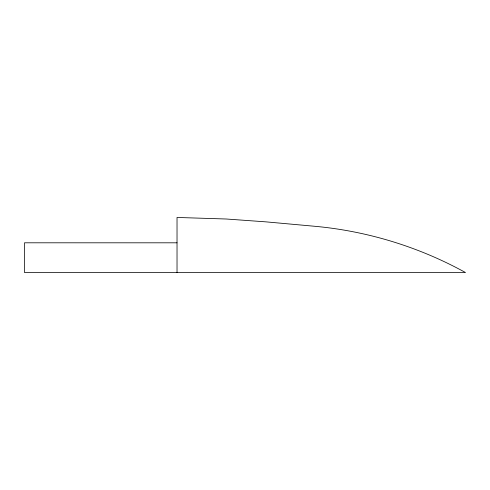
<?xml version="1.0" encoding="UTF-8"?>
<svg xmlns="http://www.w3.org/2000/svg" width="490" height="490" viewBox="0 0 490 490"><rect width="100%" height="100%" fill="white"/><g stroke="black" fill="none" stroke-linecap="round" stroke-linejoin="round"><path stroke-width="0.73" d="M177.025 242.813L24.5 242.801L24.5 272.544L465.5 272.544C418.907 246.819 366.961 230.937 313.955 226.209L265.868 221.854L226.233 219.006L177.025 217.456L177.025 272.544"/></g></svg>
